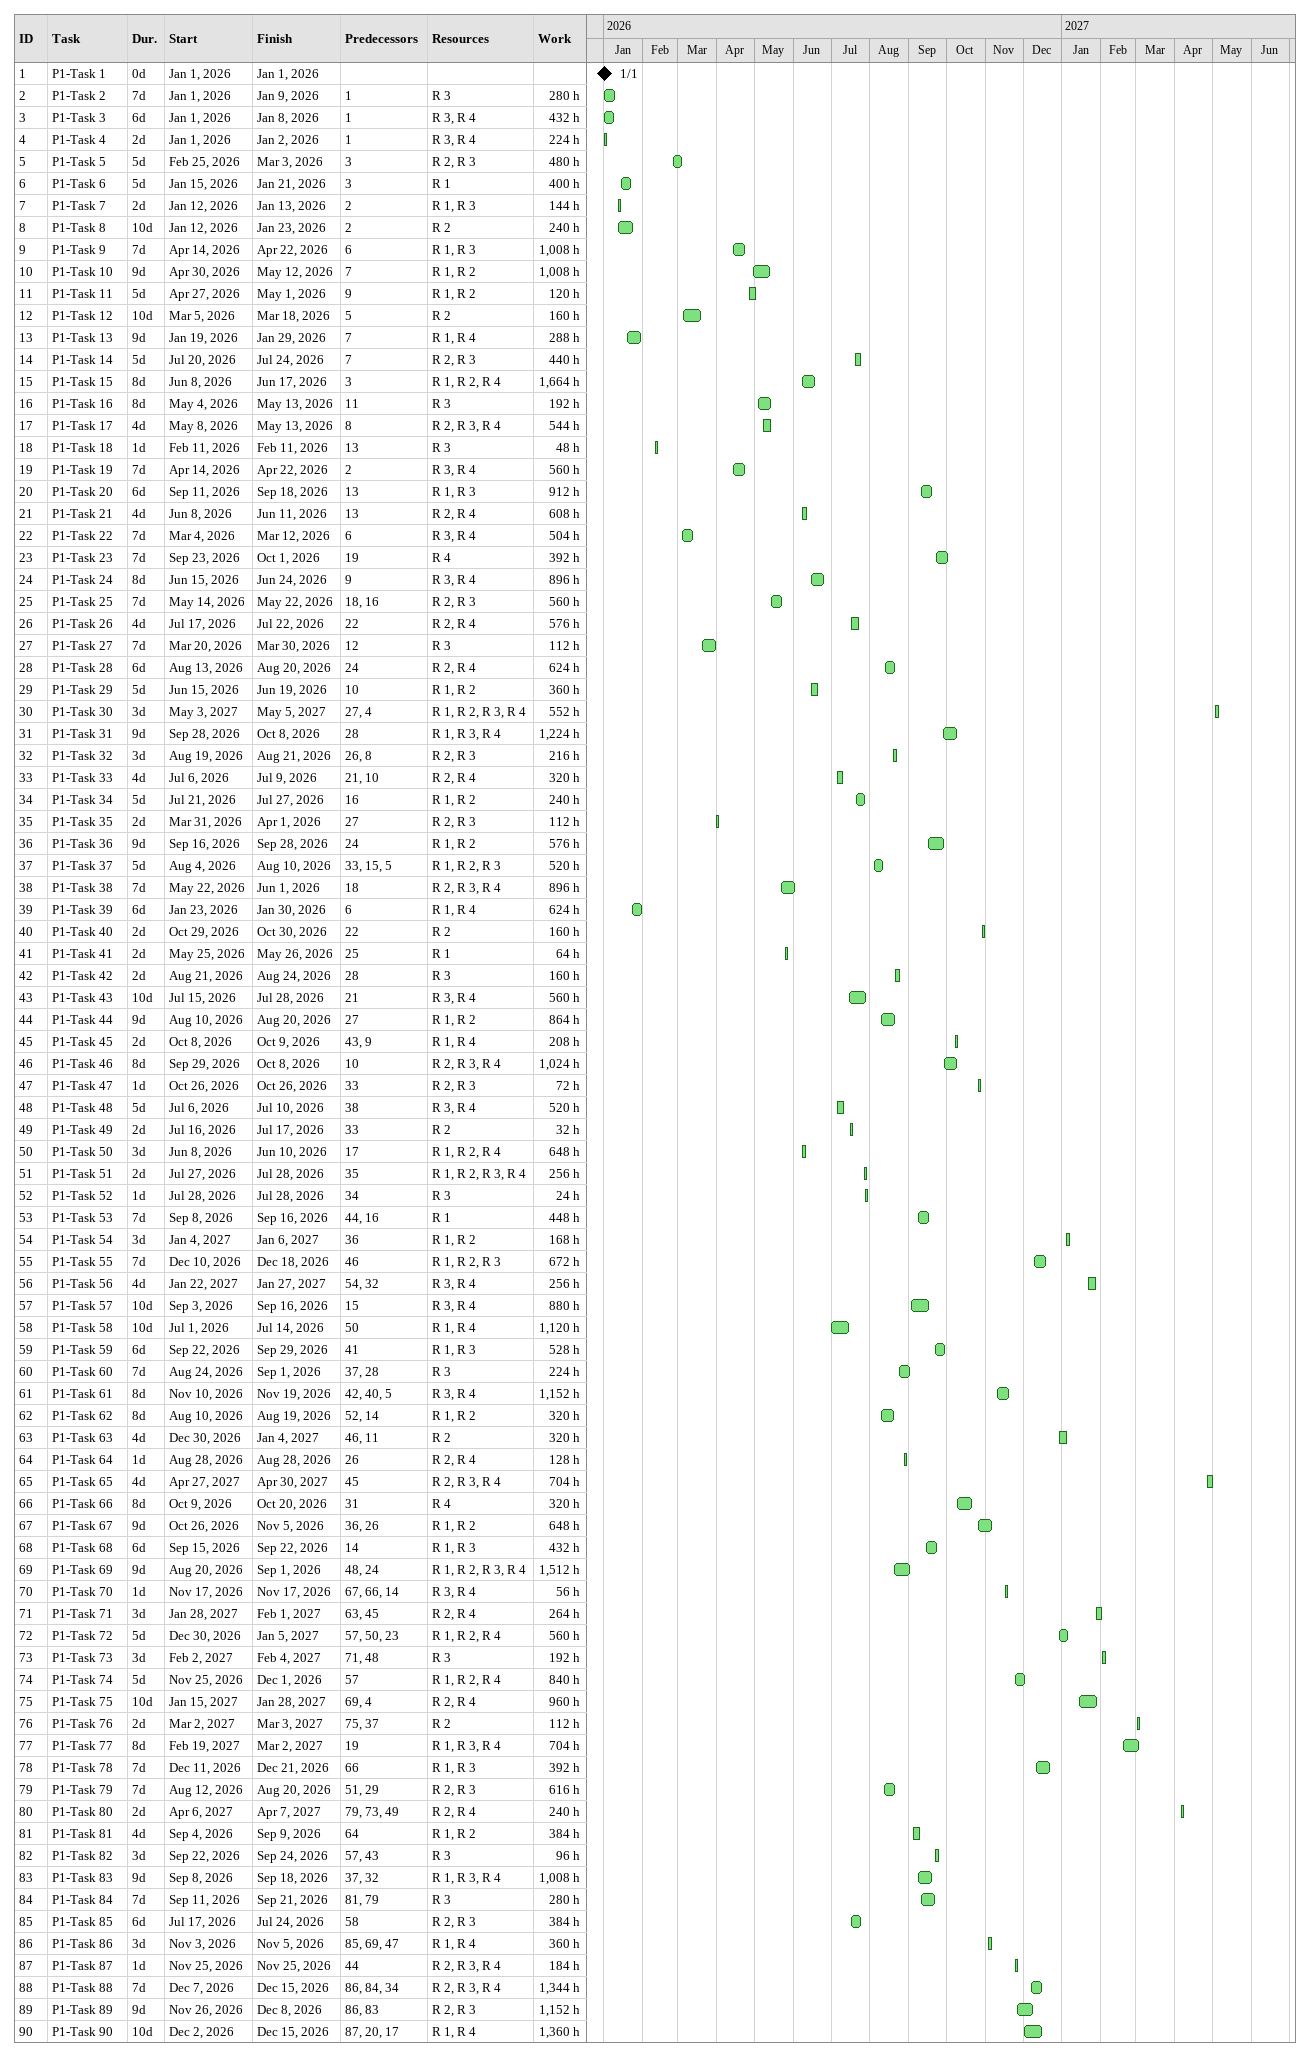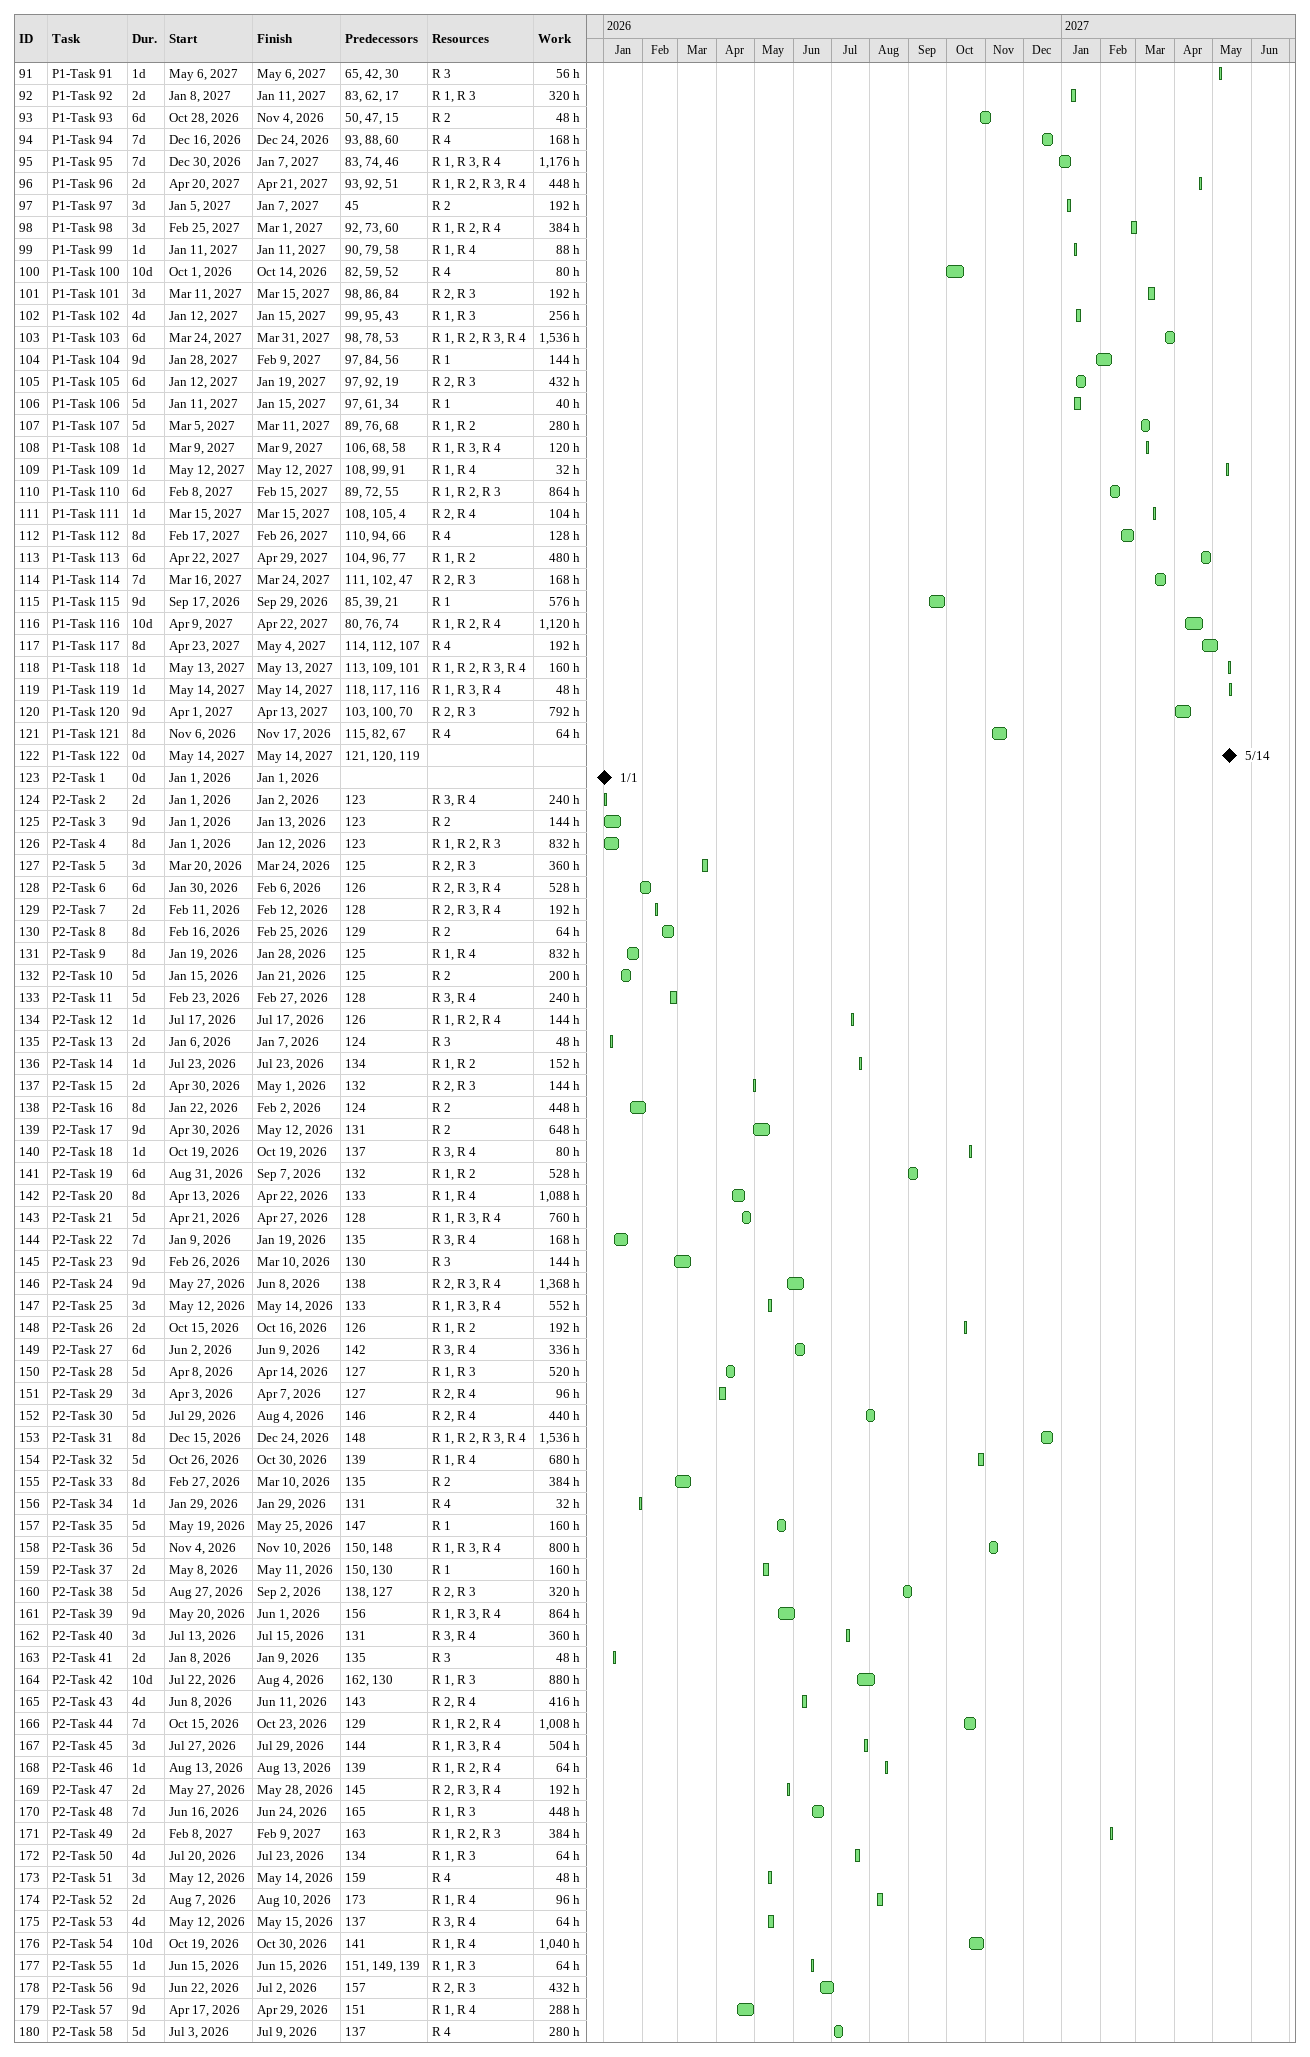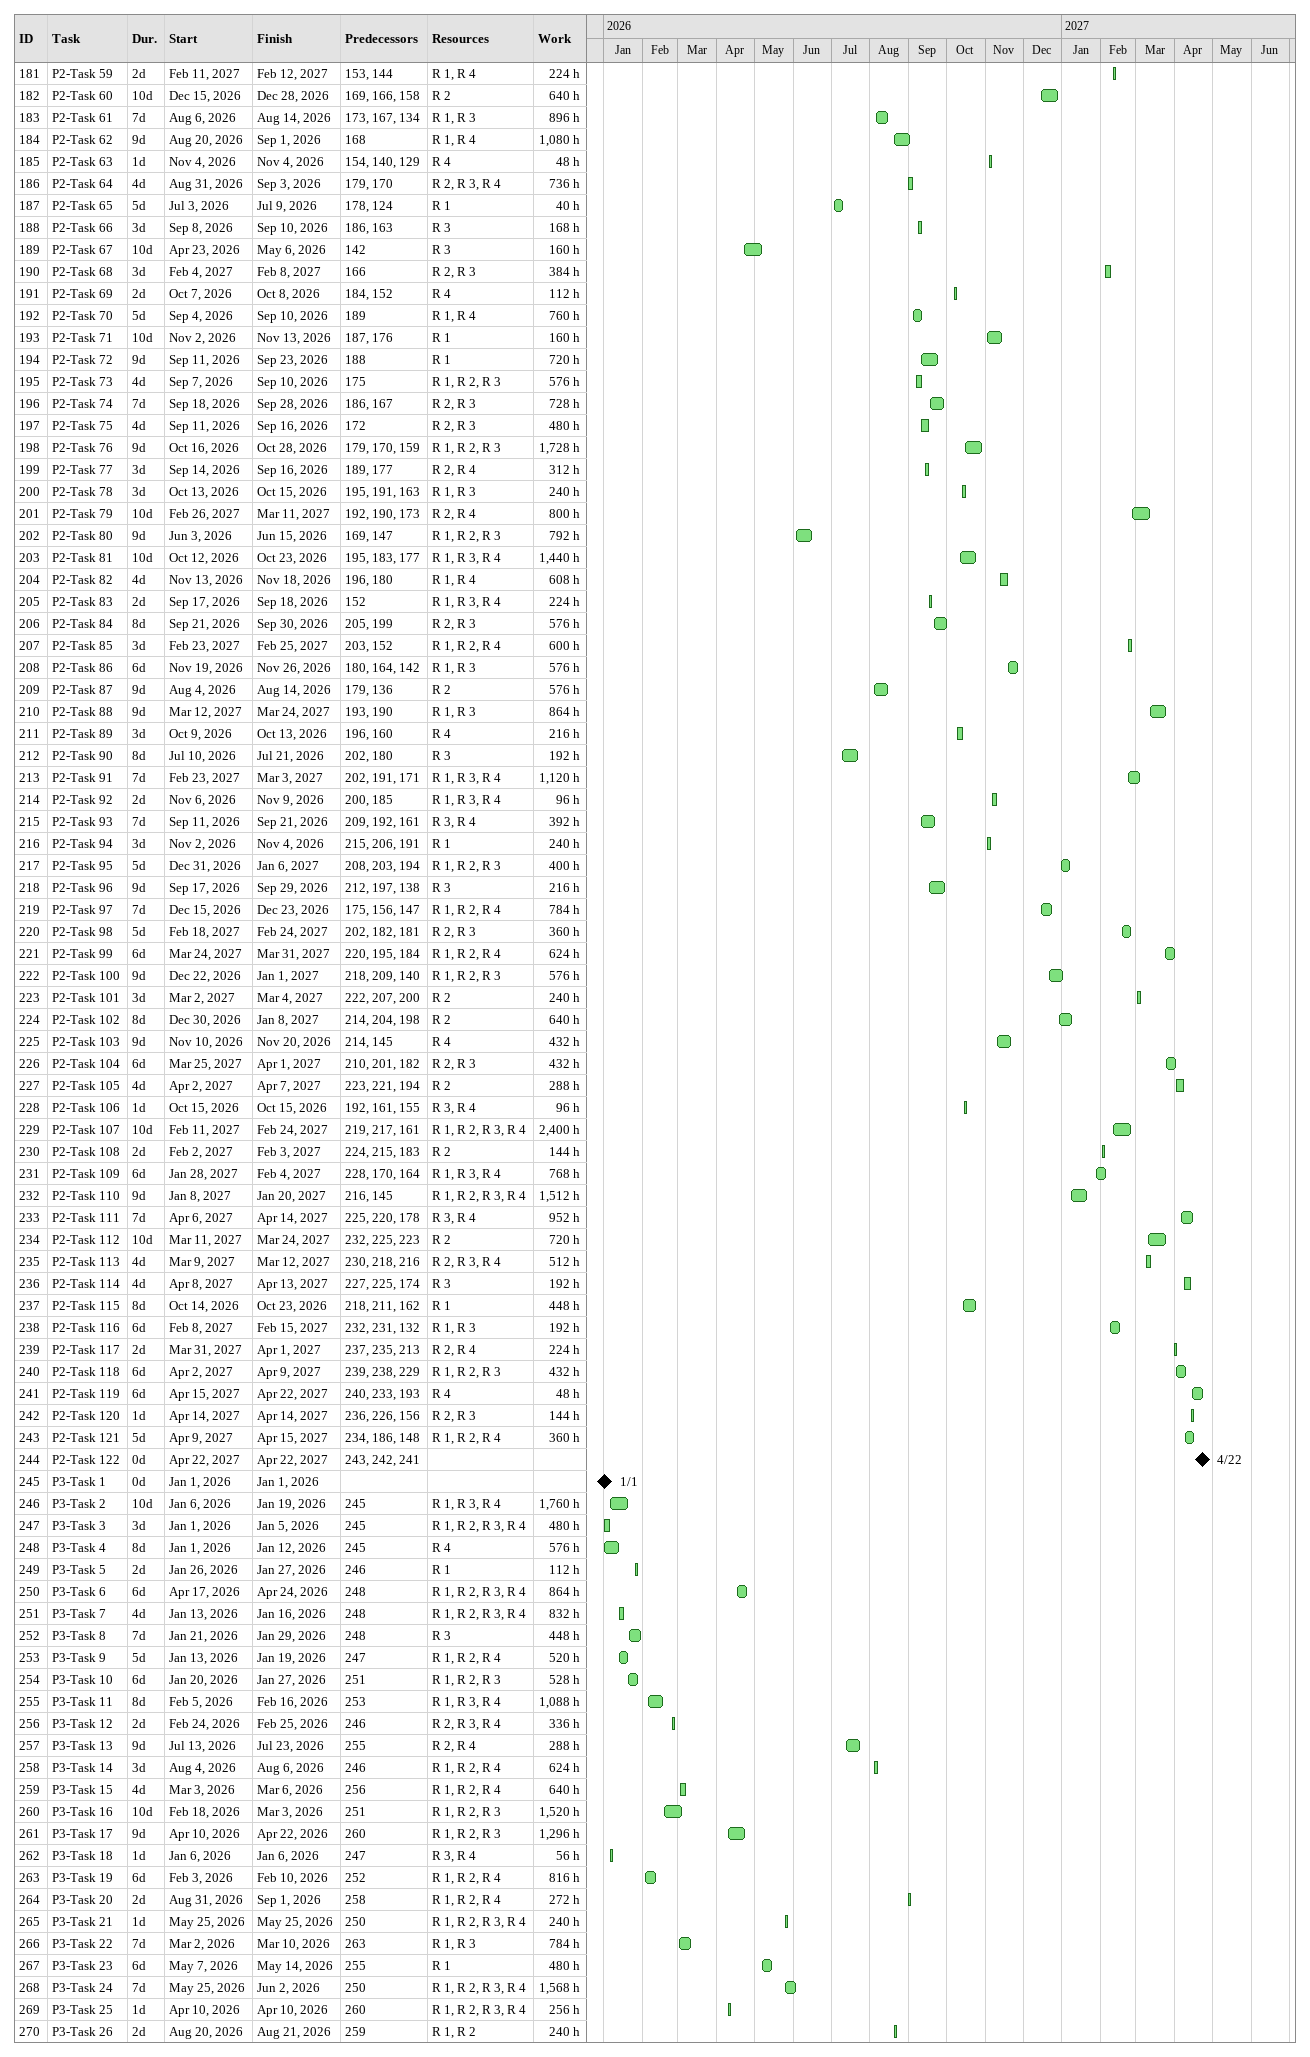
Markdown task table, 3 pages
| ID | Task | Duration | Start | Finish | Predecessors | Resources | Work (h) |
|---|---|---|---|---|---|---|---|
| 1 | P1-Task 1 | 0d | 2026-01-01 | 2026-01-01 |  |  |  |
| 2 | P1-Task 2 | 7d | 2026-01-01 | 2026-01-09 | 1 | R 3 | 280 |
| 3 | P1-Task 3 | 6d | 2026-01-01 | 2026-01-08 | 1 | R 3, R 4 | 432 |
| 4 | P1-Task 4 | 2d | 2026-01-01 | 2026-01-02 | 1 | R 3, R 4 | 224 |
| 5 | P1-Task 5 | 5d | 2026-02-25 | 2026-03-03 | 3 | R 2, R 3 | 480 |
| 6 | P1-Task 6 | 5d | 2026-01-15 | 2026-01-21 | 3 | R 1 | 400 |
| 7 | P1-Task 7 | 2d | 2026-01-12 | 2026-01-13 | 2 | R 1, R 3 | 144 |
| 8 | P1-Task 8 | 10d | 2026-01-12 | 2026-01-23 | 2 | R 2 | 240 |
| 9 | P1-Task 9 | 7d | 2026-04-14 | 2026-04-22 | 6 | R 1, R 3 | 1008 |
| 10 | P1-Task 10 | 9d | 2026-04-30 | 2026-05-12 | 7 | R 1, R 2 | 1008 |
| 11 | P1-Task 11 | 5d | 2026-04-27 | 2026-05-01 | 9 | R 1, R 2 | 120 |
| 12 | P1-Task 12 | 10d | 2026-03-05 | 2026-03-18 | 5 | R 2 | 160 |
| 13 | P1-Task 13 | 9d | 2026-01-19 | 2026-01-29 | 7 | R 1, R 4 | 288 |
| 14 | P1-Task 14 | 5d | 2026-07-20 | 2026-07-24 | 7 | R 2, R 3 | 440 |
| 15 | P1-Task 15 | 8d | 2026-06-08 | 2026-06-17 | 3 | R 1, R 2, R 4 | 1664 |
| 16 | P1-Task 16 | 8d | 2026-05-04 | 2026-05-13 | 11 | R 3 | 192 |
| 17 | P1-Task 17 | 4d | 2026-05-08 | 2026-05-13 | 8 | R 2, R 3, R 4 | 544 |
| 18 | P1-Task 18 | 1d | 2026-02-11 | 2026-02-11 | 13 | R 3 | 48 |
| 19 | P1-Task 19 | 7d | 2026-04-14 | 2026-04-22 | 2 | R 3, R 4 | 560 |
| 20 | P1-Task 20 | 6d | 2026-09-11 | 2026-09-18 | 13 | R 1, R 3 | 912 |
| 21 | P1-Task 21 | 4d | 2026-06-08 | 2026-06-11 | 13 | R 2, R 4 | 608 |
| 22 | P1-Task 22 | 7d | 2026-03-04 | 2026-03-12 | 6 | R 3, R 4 | 504 |
| 23 | P1-Task 23 | 7d | 2026-09-23 | 2026-10-01 | 19 | R 4 | 392 |
| 24 | P1-Task 24 | 8d | 2026-06-15 | 2026-06-24 | 9 | R 3, R 4 | 896 |
| 25 | P1-Task 25 | 7d | 2026-05-14 | 2026-05-22 | 18, 16 | R 2, R 3 | 560 |
| 26 | P1-Task 26 | 4d | 2026-07-17 | 2026-07-22 | 22 | R 2, R 4 | 576 |
| 27 | P1-Task 27 | 7d | 2026-03-20 | 2026-03-30 | 12 | R 3 | 112 |
| 28 | P1-Task 28 | 6d | 2026-08-13 | 2026-08-20 | 24 | R 2, R 4 | 624 |
| 29 | P1-Task 29 | 5d | 2026-06-15 | 2026-06-19 | 10 | R 1, R 2 | 360 |
| 30 | P1-Task 30 | 3d | 2027-05-03 | 2027-05-05 | 27, 4 | R 1, R 2, R 3, R 4 | 552 |
| 31 | P1-Task 31 | 9d | 2026-09-28 | 2026-10-08 | 28 | R 1, R 3, R 4 | 1224 |
| 32 | P1-Task 32 | 3d | 2026-08-19 | 2026-08-21 | 26, 8 | R 2, R 3 | 216 |
| 33 | P1-Task 33 | 4d | 2026-07-06 | 2026-07-09 | 21, 10 | R 2, R 4 | 320 |
| 34 | P1-Task 34 | 5d | 2026-07-21 | 2026-07-27 | 16 | R 1, R 2 | 240 |
| 35 | P1-Task 35 | 2d | 2026-03-31 | 2026-04-01 | 27 | R 2, R 3 | 112 |
| 36 | P1-Task 36 | 9d | 2026-09-16 | 2026-09-28 | 24 | R 1, R 2 | 576 |
| 37 | P1-Task 37 | 5d | 2026-08-04 | 2026-08-10 | 33, 15, 5 | R 1, R 2, R 3 | 520 |
| 38 | P1-Task 38 | 7d | 2026-05-22 | 2026-06-01 | 18 | R 2, R 3, R 4 | 896 |
| 39 | P1-Task 39 | 6d | 2026-01-23 | 2026-01-30 | 6 | R 1, R 4 | 624 |
| 40 | P1-Task 40 | 2d | 2026-10-29 | 2026-10-30 | 22 | R 2 | 160 |
| 41 | P1-Task 41 | 2d | 2026-05-25 | 2026-05-26 | 25 | R 1 | 64 |
| 42 | P1-Task 42 | 2d | 2026-08-21 | 2026-08-24 | 28 | R 3 | 160 |
| 43 | P1-Task 43 | 10d | 2026-07-15 | 2026-07-28 | 21 | R 3, R 4 | 560 |
| 44 | P1-Task 44 | 9d | 2026-08-10 | 2026-08-20 | 27 | R 1, R 2 | 864 |
| 45 | P1-Task 45 | 2d | 2026-10-08 | 2026-10-09 | 43, 9 | R 1, R 4 | 208 |
| 46 | P1-Task 46 | 8d | 2026-09-29 | 2026-10-08 | 10 | R 2, R 3, R 4 | 1024 |
| 47 | P1-Task 47 | 1d | 2026-10-26 | 2026-10-26 | 33 | R 2, R 3 | 72 |
| 48 | P1-Task 48 | 5d | 2026-07-06 | 2026-07-10 | 38 | R 3, R 4 | 520 |
| 49 | P1-Task 49 | 2d | 2026-07-16 | 2026-07-17 | 33 | R 2 | 32 |
| 50 | P1-Task 50 | 3d | 2026-06-08 | 2026-06-10 | 17 | R 1, R 2, R 4 | 648 |
| 51 | P1-Task 51 | 2d | 2026-07-27 | 2026-07-28 | 35 | R 1, R 2, R 3, R 4 | 256 |
| 52 | P1-Task 52 | 1d | 2026-07-28 | 2026-07-28 | 34 | R 3 | 24 |
| 53 | P1-Task 53 | 7d | 2026-09-08 | 2026-09-16 | 44, 16 | R 1 | 448 |
| 54 | P1-Task 54 | 3d | 2027-01-04 | 2027-01-06 | 36 | R 1, R 2 | 168 |
| 55 | P1-Task 55 | 7d | 2026-12-10 | 2026-12-18 | 46 | R 1, R 2, R 3 | 672 |
| 56 | P1-Task 56 | 4d | 2027-01-22 | 2027-01-27 | 54, 32 | R 3, R 4 | 256 |
| 57 | P1-Task 57 | 10d | 2026-09-03 | 2026-09-16 | 15 | R 3, R 4 | 880 |
| 58 | P1-Task 58 | 10d | 2026-07-01 | 2026-07-14 | 50 | R 1, R 4 | 1120 |
| 59 | P1-Task 59 | 6d | 2026-09-22 | 2026-09-29 | 41 | R 1, R 3 | 528 |
| 60 | P1-Task 60 | 7d | 2026-08-24 | 2026-09-01 | 37, 28 | R 3 | 224 |
| 61 | P1-Task 61 | 8d | 2026-11-10 | 2026-11-19 | 42, 40, 5 | R 3, R 4 | 1152 |
| 62 | P1-Task 62 | 8d | 2026-08-10 | 2026-08-19 | 52, 14 | R 1, R 2 | 320 |
| 63 | P1-Task 63 | 4d | 2026-12-30 | 2027-01-04 | 46, 11 | R 2 | 320 |
| 64 | P1-Task 64 | 1d | 2026-08-28 | 2026-08-28 | 26 | R 2, R 4 | 128 |
| 65 | P1-Task 65 | 4d | 2027-04-27 | 2027-04-30 | 45 | R 2, R 3, R 4 | 704 |
| 66 | P1-Task 66 | 8d | 2026-10-09 | 2026-10-20 | 31 | R 4 | 320 |
| 67 | P1-Task 67 | 9d | 2026-10-26 | 2026-11-05 | 36, 26 | R 1, R 2 | 648 |
| 68 | P1-Task 68 | 6d | 2026-09-15 | 2026-09-22 | 14 | R 1, R 3 | 432 |
| 69 | P1-Task 69 | 9d | 2026-08-20 | 2026-09-01 | 48, 24 | R 1, R 2, R 3, R 4 | 1512 |
| 70 | P1-Task 70 | 1d | 2026-11-17 | 2026-11-17 | 67, 66, 14 | R 3, R 4 | 56 |
| 71 | P1-Task 71 | 3d | 2027-01-28 | 2027-02-01 | 63, 45 | R 2, R 4 | 264 |
| 72 | P1-Task 72 | 5d | 2026-12-30 | 2027-01-05 | 57, 50, 23 | R 1, R 2, R 4 | 560 |
| 73 | P1-Task 73 | 3d | 2027-02-02 | 2027-02-04 | 71, 48 | R 3 | 192 |
| 74 | P1-Task 74 | 5d | 2026-11-25 | 2026-12-01 | 57 | R 1, R 2, R 4 | 840 |
| 75 | P1-Task 75 | 10d | 2027-01-15 | 2027-01-28 | 69, 4 | R 2, R 4 | 960 |
| 76 | P1-Task 76 | 2d | 2027-03-02 | 2027-03-03 | 75, 37 | R 2 | 112 |
| 77 | P1-Task 77 | 8d | 2027-02-19 | 2027-03-02 | 19 | R 1, R 3, R 4 | 704 |
| 78 | P1-Task 78 | 7d | 2026-12-11 | 2026-12-21 | 66 | R 1, R 3 | 392 |
| 79 | P1-Task 79 | 7d | 2026-08-12 | 2026-08-20 | 51, 29 | R 2, R 3 | 616 |
| 80 | P1-Task 80 | 2d | 2027-04-06 | 2027-04-07 | 79, 73, 49 | R 2, R 4 | 240 |
| 81 | P1-Task 81 | 4d | 2026-09-04 | 2026-09-09 | 64 | R 1, R 2 | 384 |
| 82 | P1-Task 82 | 3d | 2026-09-22 | 2026-09-24 | 57, 43 | R 3 | 96 |
| 83 | P1-Task 83 | 9d | 2026-09-08 | 2026-09-18 | 37, 32 | R 1, R 3, R 4 | 1008 |
| 84 | P1-Task 84 | 7d | 2026-09-11 | 2026-09-21 | 81, 79 | R 3 | 280 |
| 85 | P1-Task 85 | 6d | 2026-07-17 | 2026-07-24 | 58 | R 2, R 3 | 384 |
| 86 | P1-Task 86 | 3d | 2026-11-03 | 2026-11-05 | 85, 69, 47 | R 1, R 4 | 360 |
| 87 | P1-Task 87 | 1d | 2026-11-25 | 2026-11-25 | 44 | R 2, R 3, R 4 | 184 |
| 88 | P1-Task 88 | 7d | 2026-12-07 | 2026-12-15 | 86, 84, 34 | R 2, R 3, R 4 | 1344 |
| 89 | P1-Task 89 | 9d | 2026-11-26 | 2026-12-08 | 86, 83 | R 2, R 3 | 1152 |
| 90 | P1-Task 90 | 10d | 2026-12-02 | 2026-12-15 | 87, 20, 17 | R 1, R 4 | 1360 |
| 91 | P1-Task 91 | 1d | 2027-05-06 | 2027-05-06 | 65, 42, 30 | R 3 | 56 |
| 92 | P1-Task 92 | 2d | 2027-01-08 | 2027-01-11 | 83, 62, 17 | R 1, R 3 | 320 |
| 93 | P1-Task 93 | 6d | 2026-10-28 | 2026-11-04 | 50, 47, 15 | R 2 | 48 |
| 94 | P1-Task 94 | 7d | 2026-12-16 | 2026-12-24 | 93, 88, 60 | R 4 | 168 |
| 95 | P1-Task 95 | 7d | 2026-12-30 | 2027-01-07 | 83, 74, 46 | R 1, R 3, R 4 | 1176 |
| 96 | P1-Task 96 | 2d | 2027-04-20 | 2027-04-21 | 93, 92, 51 | R 1, R 2, R 3, R 4 | 448 |
| 97 | P1-Task 97 | 3d | 2027-01-05 | 2027-01-07 | 45 | R 2 | 192 |
| 98 | P1-Task 98 | 3d | 2027-02-25 | 2027-03-01 | 92, 73, 60 | R 1, R 2, R 4 | 384 |
| 99 | P1-Task 99 | 1d | 2027-01-11 | 2027-01-11 | 90, 79, 58 | R 1, R 4 | 88 |
| 100 | P1-Task 100 | 10d | 2026-10-01 | 2026-10-14 | 82, 59, 52 | R 4 | 80 |
| 101 | P1-Task 101 | 3d | 2027-03-11 | 2027-03-15 | 98, 86, 84 | R 2, R 3 | 192 |
| 102 | P1-Task 102 | 4d | 2027-01-12 | 2027-01-15 | 99, 95, 43 | R 1, R 3 | 256 |
| 103 | P1-Task 103 | 6d | 2027-03-24 | 2027-03-31 | 98, 78, 53 | R 1, R 2, R 3, R 4 | 1536 |
| 104 | P1-Task 104 | 9d | 2027-01-28 | 2027-02-09 | 97, 84, 56 | R 1 | 144 |
| 105 | P1-Task 105 | 6d | 2027-01-12 | 2027-01-19 | 97, 92, 19 | R 2, R 3 | 432 |
| 106 | P1-Task 106 | 5d | 2027-01-11 | 2027-01-15 | 97, 61, 34 | R 1 | 40 |
| 107 | P1-Task 107 | 5d | 2027-03-05 | 2027-03-11 | 89, 76, 68 | R 1, R 2 | 280 |
| 108 | P1-Task 108 | 1d | 2027-03-09 | 2027-03-09 | 106, 68, 58 | R 1, R 3, R 4 | 120 |
| 109 | P1-Task 109 | 1d | 2027-05-12 | 2027-05-12 | 108, 99, 91 | R 1, R 4 | 32 |
| 110 | P1-Task 110 | 6d | 2027-02-08 | 2027-02-15 | 89, 72, 55 | R 1, R 2, R 3 | 864 |
| 111 | P1-Task 111 | 1d | 2027-03-15 | 2027-03-15 | 108, 105, 4 | R 2, R 4 | 104 |
| 112 | P1-Task 112 | 8d | 2027-02-17 | 2027-02-26 | 110, 94, 66 | R 4 | 128 |
| 113 | P1-Task 113 | 6d | 2027-04-22 | 2027-04-29 | 104, 96, 77 | R 1, R 2 | 480 |
| 114 | P1-Task 114 | 7d | 2027-03-16 | 2027-03-24 | 111, 102, 47 | R 2, R 3 | 168 |
| 115 | P1-Task 115 | 9d | 2026-09-17 | 2026-09-29 | 85, 39, 21 | R 1 | 576 |
| 116 | P1-Task 116 | 10d | 2027-04-09 | 2027-04-22 | 80, 76, 74 | R 1, R 2, R 4 | 1120 |
| 117 | P1-Task 117 | 8d | 2027-04-23 | 2027-05-04 | 114, 112, 107 | R 4 | 192 |
| 118 | P1-Task 118 | 1d | 2027-05-13 | 2027-05-13 | 113, 109, 101 | R 1, R 2, R 3, R 4 | 160 |
| 119 | P1-Task 119 | 1d | 2027-05-14 | 2027-05-14 | 118, 117, 116 | R 1, R 3, R 4 | 48 |
| 120 | P1-Task 120 | 9d | 2027-04-01 | 2027-04-13 | 103, 100, 70 | R 2, R 3 | 792 |
| 121 | P1-Task 121 | 8d | 2026-11-06 | 2026-11-17 | 115, 82, 67 | R 4 | 64 |
| 122 | P1-Task 122 | 0d | 2027-05-14 | 2027-05-14 | 121, 120, 119 |  |  |
| 123 | P2-Task 1 | 0d | 2026-01-01 | 2026-01-01 |  |  |  |
| 124 | P2-Task 2 | 2d | 2026-01-01 | 2026-01-02 | 123 | R 3, R 4 | 240 |
| 125 | P2-Task 3 | 9d | 2026-01-01 | 2026-01-13 | 123 | R 2 | 144 |
| 126 | P2-Task 4 | 8d | 2026-01-01 | 2026-01-12 | 123 | R 1, R 2, R 3 | 832 |
| 127 | P2-Task 5 | 3d | 2026-03-20 | 2026-03-24 | 125 | R 2, R 3 | 360 |
| 128 | P2-Task 6 | 6d | 2026-01-30 | 2026-02-06 | 126 | R 2, R 3, R 4 | 528 |
| 129 | P2-Task 7 | 2d | 2026-02-11 | 2026-02-12 | 128 | R 2, R 3, R 4 | 192 |
| 130 | P2-Task 8 | 8d | 2026-02-16 | 2026-02-25 | 129 | R 2 | 64 |
| 131 | P2-Task 9 | 8d | 2026-01-19 | 2026-01-28 | 125 | R 1, R 4 | 832 |
| 132 | P2-Task 10 | 5d | 2026-01-15 | 2026-01-21 | 125 | R 2 | 200 |
| 133 | P2-Task 11 | 5d | 2026-02-23 | 2026-02-27 | 128 | R 3, R 4 | 240 |
| 134 | P2-Task 12 | 1d | 2026-07-17 | 2026-07-17 | 126 | R 1, R 2, R 4 | 144 |
| 135 | P2-Task 13 | 2d | 2026-01-06 | 2026-01-07 | 124 | R 3 | 48 |
| 136 | P2-Task 14 | 1d | 2026-07-23 | 2026-07-23 | 134 | R 1, R 2 | 152 |
| 137 | P2-Task 15 | 2d | 2026-04-30 | 2026-05-01 | 132 | R 2, R 3 | 144 |
| 138 | P2-Task 16 | 8d | 2026-01-22 | 2026-02-02 | 124 | R 2 | 448 |
| 139 | P2-Task 17 | 9d | 2026-04-30 | 2026-05-12 | 131 | R 2 | 648 |
| 140 | P2-Task 18 | 1d | 2026-10-19 | 2026-10-19 | 137 | R 3, R 4 | 80 |
| 141 | P2-Task 19 | 6d | 2026-08-31 | 2026-09-07 | 132 | R 1, R 2 | 528 |
| 142 | P2-Task 20 | 8d | 2026-04-13 | 2026-04-22 | 133 | R 1, R 4 | 1088 |
| 143 | P2-Task 21 | 5d | 2026-04-21 | 2026-04-27 | 128 | R 1, R 3, R 4 | 760 |
| 144 | P2-Task 22 | 7d | 2026-01-09 | 2026-01-19 | 135 | R 3, R 4 | 168 |
| 145 | P2-Task 23 | 9d | 2026-02-26 | 2026-03-10 | 130 | R 3 | 144 |
| 146 | P2-Task 24 | 9d | 2026-05-27 | 2026-06-08 | 138 | R 2, R 3, R 4 | 1368 |
| 147 | P2-Task 25 | 3d | 2026-05-12 | 2026-05-14 | 133 | R 1, R 3, R 4 | 552 |
| 148 | P2-Task 26 | 2d | 2026-10-15 | 2026-10-16 | 126 | R 1, R 2 | 192 |
| 149 | P2-Task 27 | 6d | 2026-06-02 | 2026-06-09 | 142 | R 3, R 4 | 336 |
| 150 | P2-Task 28 | 5d | 2026-04-08 | 2026-04-14 | 127 | R 1, R 3 | 520 |
| 151 | P2-Task 29 | 3d | 2026-04-03 | 2026-04-07 | 127 | R 2, R 4 | 96 |
| 152 | P2-Task 30 | 5d | 2026-07-29 | 2026-08-04 | 146 | R 2, R 4 | 440 |
| 153 | P2-Task 31 | 8d | 2026-12-15 | 2026-12-24 | 148 | R 1, R 2, R 3, R 4 | 1536 |
| 154 | P2-Task 32 | 5d | 2026-10-26 | 2026-10-30 | 139 | R 1, R 4 | 680 |
| 155 | P2-Task 33 | 8d | 2026-02-27 | 2026-03-10 | 135 | R 2 | 384 |
| 156 | P2-Task 34 | 1d | 2026-01-29 | 2026-01-29 | 131 | R 4 | 32 |
| 157 | P2-Task 35 | 5d | 2026-05-19 | 2026-05-25 | 147 | R 1 | 160 |
| 158 | P2-Task 36 | 5d | 2026-11-04 | 2026-11-10 | 150, 148 | R 1, R 3, R 4 | 800 |
| 159 | P2-Task 37 | 2d | 2026-05-08 | 2026-05-11 | 150, 130 | R 1 | 160 |
| 160 | P2-Task 38 | 5d | 2026-08-27 | 2026-09-02 | 138, 127 | R 2, R 3 | 320 |
| 161 | P2-Task 39 | 9d | 2026-05-20 | 2026-06-01 | 156 | R 1, R 3, R 4 | 864 |
| 162 | P2-Task 40 | 3d | 2026-07-13 | 2026-07-15 | 131 | R 3, R 4 | 360 |
| 163 | P2-Task 41 | 2d | 2026-01-08 | 2026-01-09 | 135 | R 3 | 48 |
| 164 | P2-Task 42 | 10d | 2026-07-22 | 2026-08-04 | 162, 130 | R 1, R 3 | 880 |
| 165 | P2-Task 43 | 4d | 2026-06-08 | 2026-06-11 | 143 | R 2, R 4 | 416 |
| 166 | P2-Task 44 | 7d | 2026-10-15 | 2026-10-23 | 129 | R 1, R 2, R 4 | 1008 |
| 167 | P2-Task 45 | 3d | 2026-07-27 | 2026-07-29 | 144 | R 1, R 3, R 4 | 504 |
| 168 | P2-Task 46 | 1d | 2026-08-13 | 2026-08-13 | 139 | R 1, R 2, R 4 | 64 |
| 169 | P2-Task 47 | 2d | 2026-05-27 | 2026-05-28 | 145 | R 2, R 3, R 4 | 192 |
| 170 | P2-Task 48 | 7d | 2026-06-16 | 2026-06-24 | 165 | R 1, R 3 | 448 |
| 171 | P2-Task 49 | 2d | 2027-02-08 | 2027-02-09 | 163 | R 1, R 2, R 3 | 384 |
| 172 | P2-Task 50 | 4d | 2026-07-20 | 2026-07-23 | 134 | R 1, R 3 | 64 |
| 173 | P2-Task 51 | 3d | 2026-05-12 | 2026-05-14 | 159 | R 4 | 48 |
| 174 | P2-Task 52 | 2d | 2026-08-07 | 2026-08-10 | 173 | R 1, R 4 | 96 |
| 175 | P2-Task 53 | 4d | 2026-05-12 | 2026-05-15 | 137 | R 3, R 4 | 64 |
| 176 | P2-Task 54 | 10d | 2026-10-19 | 2026-10-30 | 141 | R 1, R 4 | 1040 |
| 177 | P2-Task 55 | 1d | 2026-06-15 | 2026-06-15 | 151, 149, 139 | R 1, R 3 | 64 |
| 178 | P2-Task 56 | 9d | 2026-06-22 | 2026-07-02 | 157 | R 2, R 3 | 432 |
| 179 | P2-Task 57 | 9d | 2026-04-17 | 2026-04-29 | 151 | R 1, R 4 | 288 |
| 180 | P2-Task 58 | 5d | 2026-07-03 | 2026-07-09 | 137 | R 4 | 280 |
| 181 | P2-Task 59 | 2d | 2027-02-11 | 2027-02-12 | 153, 144 | R 1, R 4 | 224 |
| 182 | P2-Task 60 | 10d | 2026-12-15 | 2026-12-28 | 169, 166, 158 | R 2 | 640 |
| 183 | P2-Task 61 | 7d | 2026-08-06 | 2026-08-14 | 173, 167, 134 | R 1, R 3 | 896 |
| 184 | P2-Task 62 | 9d | 2026-08-20 | 2026-09-01 | 168 | R 1, R 4 | 1080 |
| 185 | P2-Task 63 | 1d | 2026-11-04 | 2026-11-04 | 154, 140, 129 | R 4 | 48 |
| 186 | P2-Task 64 | 4d | 2026-08-31 | 2026-09-03 | 179, 170 | R 2, R 3, R 4 | 736 |
| 187 | P2-Task 65 | 5d | 2026-07-03 | 2026-07-09 | 178, 124 | R 1 | 40 |
| 188 | P2-Task 66 | 3d | 2026-09-08 | 2026-09-10 | 186, 163 | R 3 | 168 |
| 189 | P2-Task 67 | 10d | 2026-04-23 | 2026-05-06 | 142 | R 3 | 160 |
| 190 | P2-Task 68 | 3d | 2027-02-04 | 2027-02-08 | 166 | R 2, R 3 | 384 |
| 191 | P2-Task 69 | 2d | 2026-10-07 | 2026-10-08 | 184, 152 | R 4 | 112 |
| 192 | P2-Task 70 | 5d | 2026-09-04 | 2026-09-10 | 189 | R 1, R 4 | 760 |
| 193 | P2-Task 71 | 10d | 2026-11-02 | 2026-11-13 | 187, 176 | R 1 | 160 |
| 194 | P2-Task 72 | 9d | 2026-09-11 | 2026-09-23 | 188 | R 1 | 720 |
| 195 | P2-Task 73 | 4d | 2026-09-07 | 2026-09-10 | 175 | R 1, R 2, R 3 | 576 |
| 196 | P2-Task 74 | 7d | 2026-09-18 | 2026-09-28 | 186, 167 | R 2, R 3 | 728 |
| 197 | P2-Task 75 | 4d | 2026-09-11 | 2026-09-16 | 172 | R 2, R 3 | 480 |
| 198 | P2-Task 76 | 9d | 2026-10-16 | 2026-10-28 | 179, 170, 159 | R 1, R 2, R 3 | 1728 |
| 199 | P2-Task 77 | 3d | 2026-09-14 | 2026-09-16 | 189, 177 | R 2, R 4 | 312 |
| 200 | P2-Task 78 | 3d | 2026-10-13 | 2026-10-15 | 195, 191, 163 | R 1, R 3 | 240 |
| 201 | P2-Task 79 | 10d | 2027-02-26 | 2027-03-11 | 192, 190, 173 | R 2, R 4 | 800 |
| 202 | P2-Task 80 | 9d | 2026-06-03 | 2026-06-15 | 169, 147 | R 1, R 2, R 3 | 792 |
| 203 | P2-Task 81 | 10d | 2026-10-12 | 2026-10-23 | 195, 183, 177 | R 1, R 3, R 4 | 1440 |
| 204 | P2-Task 82 | 4d | 2026-11-13 | 2026-11-18 | 196, 180 | R 1, R 4 | 608 |
| 205 | P2-Task 83 | 2d | 2026-09-17 | 2026-09-18 | 152 | R 1, R 3, R 4 | 224 |
| 206 | P2-Task 84 | 8d | 2026-09-21 | 2026-09-30 | 205, 199 | R 2, R 3 | 576 |
| 207 | P2-Task 85 | 3d | 2027-02-23 | 2027-02-25 | 203, 152 | R 1, R 2, R 4 | 600 |
| 208 | P2-Task 86 | 6d | 2026-11-19 | 2026-11-26 | 180, 164, 142 | R 1, R 3 | 576 |
| 209 | P2-Task 87 | 9d | 2026-08-04 | 2026-08-14 | 179, 136 | R 2 | 576 |
| 210 | P2-Task 88 | 9d | 2027-03-12 | 2027-03-24 | 193, 190 | R 1, R 3 | 864 |
| 211 | P2-Task 89 | 3d | 2026-10-09 | 2026-10-13 | 196, 160 | R 4 | 216 |
| 212 | P2-Task 90 | 8d | 2026-07-10 | 2026-07-21 | 202, 180 | R 3 | 192 |
| 213 | P2-Task 91 | 7d | 2027-02-23 | 2027-03-03 | 202, 191, 171 | R 1, R 3, R 4 | 1120 |
| 214 | P2-Task 92 | 2d | 2026-11-06 | 2026-11-09 | 200, 185 | R 1, R 3, R 4 | 96 |
| 215 | P2-Task 93 | 7d | 2026-09-11 | 2026-09-21 | 209, 192, 161 | R 3, R 4 | 392 |
| 216 | P2-Task 94 | 3d | 2026-11-02 | 2026-11-04 | 215, 206, 191 | R 1 | 240 |
| 217 | P2-Task 95 | 5d | 2026-12-31 | 2027-01-06 | 208, 203, 194 | R 1, R 2, R 3 | 400 |
| 218 | P2-Task 96 | 9d | 2026-09-17 | 2026-09-29 | 212, 197, 138 | R 3 | 216 |
| 219 | P2-Task 97 | 7d | 2026-12-15 | 2026-12-23 | 175, 156, 147 | R 1, R 2, R 4 | 784 |
| 220 | P2-Task 98 | 5d | 2027-02-18 | 2027-02-24 | 202, 182, 181 | R 2, R 3 | 360 |
| 221 | P2-Task 99 | 6d | 2027-03-24 | 2027-03-31 | 220, 195, 184 | R 1, R 2, R 4 | 624 |
| 222 | P2-Task 100 | 9d | 2026-12-22 | 2027-01-01 | 218, 209, 140 | R 1, R 2, R 3 | 576 |
| 223 | P2-Task 101 | 3d | 2027-03-02 | 2027-03-04 | 222, 207, 200 | R 2 | 240 |
| 224 | P2-Task 102 | 8d | 2026-12-30 | 2027-01-08 | 214, 204, 198 | R 2 | 640 |
| 225 | P2-Task 103 | 9d | 2026-11-10 | 2026-11-20 | 214, 145 | R 4 | 432 |
| 226 | P2-Task 104 | 6d | 2027-03-25 | 2027-04-01 | 210, 201, 182 | R 2, R 3 | 432 |
| 227 | P2-Task 105 | 4d | 2027-04-02 | 2027-04-07 | 223, 221, 194 | R 2 | 288 |
| 228 | P2-Task 106 | 1d | 2026-10-15 | 2026-10-15 | 192, 161, 155 | R 3, R 4 | 96 |
| 229 | P2-Task 107 | 10d | 2027-02-11 | 2027-02-24 | 219, 217, 161 | R 1, R 2, R 3, R 4 | 2400 |
| 230 | P2-Task 108 | 2d | 2027-02-02 | 2027-02-03 | 224, 215, 183 | R 2 | 144 |
| 231 | P2-Task 109 | 6d | 2027-01-28 | 2027-02-04 | 228, 170, 164 | R 1, R 3, R 4 | 768 |
| 232 | P2-Task 110 | 9d | 2027-01-08 | 2027-01-20 | 216, 145 | R 1, R 2, R 3, R 4 | 1512 |
| 233 | P2-Task 111 | 7d | 2027-04-06 | 2027-04-14 | 225, 220, 178 | R 3, R 4 | 952 |
| 234 | P2-Task 112 | 10d | 2027-03-11 | 2027-03-24 | 232, 225, 223 | R 2 | 720 |
| 235 | P2-Task 113 | 4d | 2027-03-09 | 2027-03-12 | 230, 218, 216 | R 2, R 3, R 4 | 512 |
| 236 | P2-Task 114 | 4d | 2027-04-08 | 2027-04-13 | 227, 225, 174 | R 3 | 192 |
| 237 | P2-Task 115 | 8d | 2026-10-14 | 2026-10-23 | 218, 211, 162 | R 1 | 448 |
| 238 | P2-Task 116 | 6d | 2027-02-08 | 2027-02-15 | 232, 231, 132 | R 1, R 3 | 192 |
| 239 | P2-Task 117 | 2d | 2027-03-31 | 2027-04-01 | 237, 235, 213 | R 2, R 4 | 224 |
| 240 | P2-Task 118 | 6d | 2027-04-02 | 2027-04-09 | 239, 238, 229 | R 1, R 2, R 3 | 432 |
| 241 | P2-Task 119 | 6d | 2027-04-15 | 2027-04-22 | 240, 233, 193 | R 4 | 48 |
| 242 | P2-Task 120 | 1d | 2027-04-14 | 2027-04-14 | 236, 226, 156 | R 2, R 3 | 144 |
| 243 | P2-Task 121 | 5d | 2027-04-09 | 2027-04-15 | 234, 186, 148 | R 1, R 2, R 4 | 360 |
| 244 | P2-Task 122 | 0d | 2027-04-22 | 2027-04-22 | 243, 242, 241 |  |  |
| 245 | P3-Task 1 | 0d | 2026-01-01 | 2026-01-01 |  |  |  |
| 246 | P3-Task 2 | 10d | 2026-01-06 | 2026-01-19 | 245 | R 1, R 3, R 4 | 1760 |
| 247 | P3-Task 3 | 3d | 2026-01-01 | 2026-01-05 | 245 | R 1, R 2, R 3, R 4 | 480 |
| 248 | P3-Task 4 | 8d | 2026-01-01 | 2026-01-12 | 245 | R 4 | 576 |
| 249 | P3-Task 5 | 2d | 2026-01-26 | 2026-01-27 | 246 | R 1 | 112 |
| 250 | P3-Task 6 | 6d | 2026-04-17 | 2026-04-24 | 248 | R 1, R 2, R 3, R 4 | 864 |
| 251 | P3-Task 7 | 4d | 2026-01-13 | 2026-01-16 | 248 | R 1, R 2, R 3, R 4 | 832 |
| 252 | P3-Task 8 | 7d | 2026-01-21 | 2026-01-29 | 248 | R 3 | 448 |
| 253 | P3-Task 9 | 5d | 2026-01-13 | 2026-01-19 | 247 | R 1, R 2, R 4 | 520 |
| 254 | P3-Task 10 | 6d | 2026-01-20 | 2026-01-27 | 251 | R 1, R 2, R 3 | 528 |
| 255 | P3-Task 11 | 8d | 2026-02-05 | 2026-02-16 | 253 | R 1, R 3, R 4 | 1088 |
| 256 | P3-Task 12 | 2d | 2026-02-24 | 2026-02-25 | 246 | R 2, R 3, R 4 | 336 |
| 257 | P3-Task 13 | 9d | 2026-07-13 | 2026-07-23 | 255 | R 2, R 4 | 288 |
| 258 | P3-Task 14 | 3d | 2026-08-04 | 2026-08-06 | 246 | R 1, R 2, R 4 | 624 |
| 259 | P3-Task 15 | 4d | 2026-03-03 | 2026-03-06 | 256 | R 1, R 2, R 4 | 640 |
| 260 | P3-Task 16 | 10d | 2026-02-18 | 2026-03-03 | 251 | R 1, R 2, R 3 | 1520 |
| 261 | P3-Task 17 | 9d | 2026-04-10 | 2026-04-22 | 260 | R 1, R 2, R 3 | 1296 |
| 262 | P3-Task 18 | 1d | 2026-01-06 | 2026-01-06 | 247 | R 3, R 4 | 56 |
| 263 | P3-Task 19 | 6d | 2026-02-03 | 2026-02-10 | 252 | R 1, R 2, R 4 | 816 |
| 264 | P3-Task 20 | 2d | 2026-08-31 | 2026-09-01 | 258 | R 1, R 2, R 4 | 272 |
| 265 | P3-Task 21 | 1d | 2026-05-25 | 2026-05-25 | 250 | R 1, R 2, R 3, R 4 | 240 |
| 266 | P3-Task 22 | 7d | 2026-03-02 | 2026-03-10 | 263 | R 1, R 3 | 784 |
| 267 | P3-Task 23 | 6d | 2026-05-07 | 2026-05-14 | 255 | R 1 | 480 |
| 268 | P3-Task 24 | 7d | 2026-05-25 | 2026-06-02 | 250 | R 1, R 2, R 3, R 4 | 1568 |
| 269 | P3-Task 25 | 1d | 2026-04-10 | 2026-04-10 | 260 | R 1, R 2, R 3, R 4 | 256 |
| 270 | P3-Task 26 | 2d | 2026-08-20 | 2026-08-21 | 259 | R 1, R 2 | 240 |
